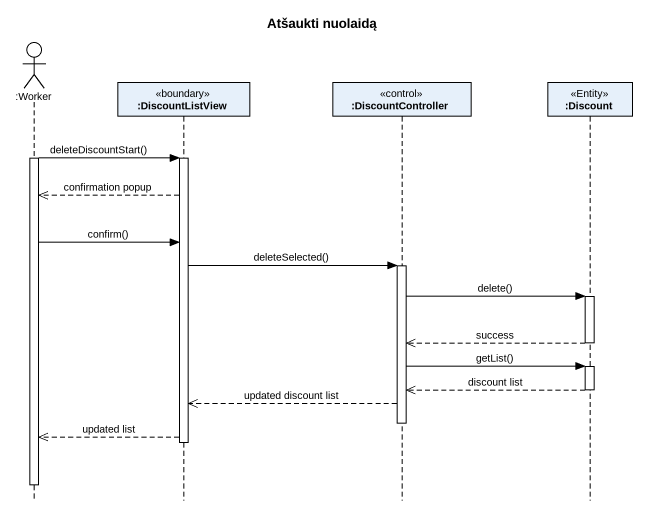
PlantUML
@startuml
title Atšaukti nuolaidą
hide footbox
actor ":Worker" as Worker
participant ":DiscountListView" as DiscountListView <<boundary>>
participant ":DiscountController" as DiscountController <<control>>
participant ":Discount" as Discount <<Entity>>

activate Worker
Worker -> DiscountListView : deleteDiscountStart()
activate DiscountListView
DiscountListView -->> Worker : confirmation popup
Worker -> DiscountListView : confirm()
DiscountListView -> DiscountController : deleteSelected()
activate DiscountController
DiscountController -> Discount : delete()
activate Discount
Discount -->> DiscountController : success
deactivate Discount
DiscountController -> Discount : getList()
activate Discount
Discount -->> DiscountController : discount list
deactivate Discount
DiscountController -->> DiscountListView : updated discount list
deactivate DiscountController
DiscountListView -->> Worker : updated list
deactivate DiscountListView
deactivate Worker
@enduml
